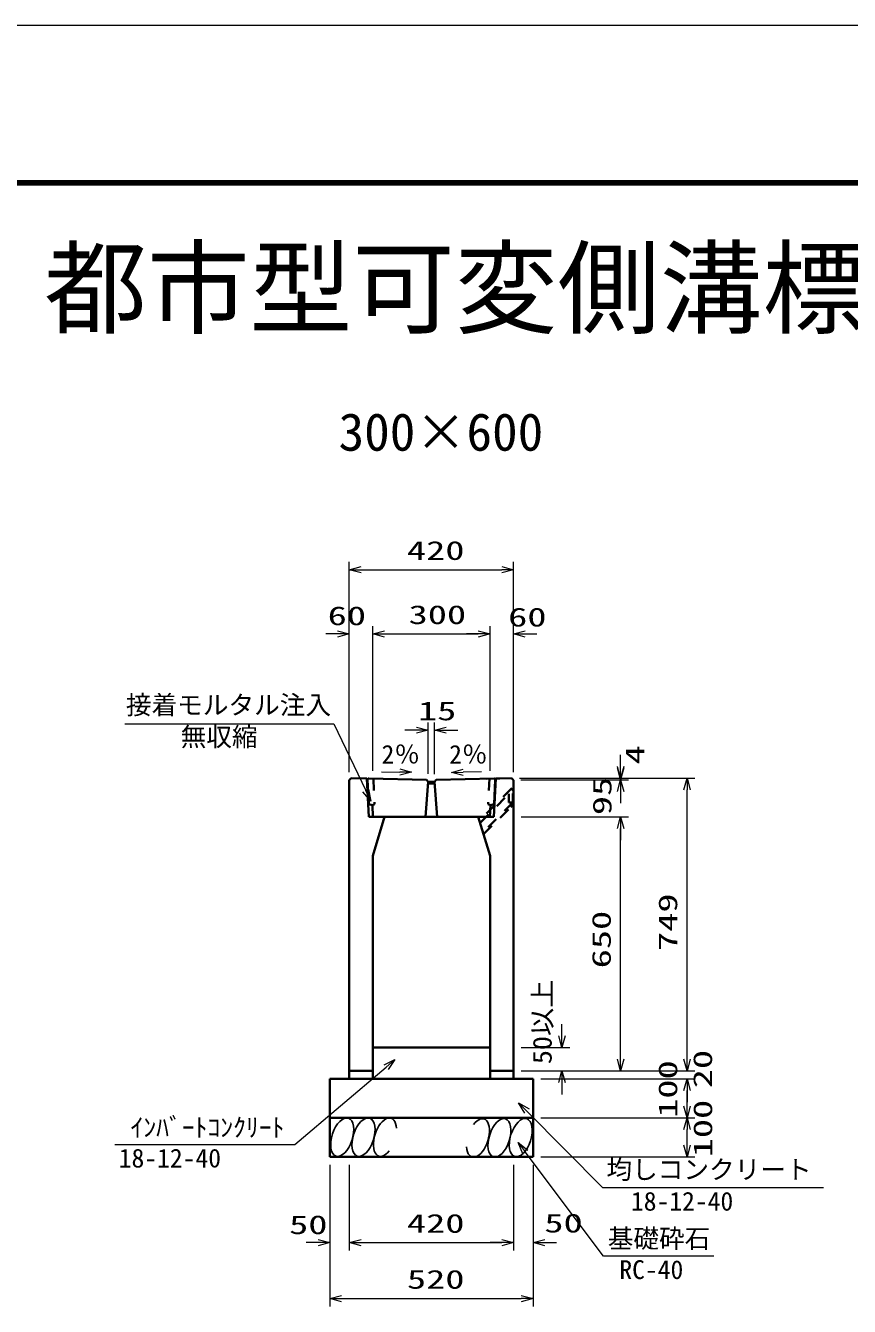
# Model space of a CAD drawing. Units: millimetres on the paper. Extents: x 20 to 1011, y 20 to 614.
# Drawn here: x 366.2 to 471.6, y 450.3 to 614.1 of the extents above; entities that cross this region are included whole.
import ezdxf
from ezdxf.enums import TextEntityAlignment as Align

# ---------------------------------------------------------------- set-up
doc = ezdxf.new("R2010")
doc.units = ezdxf.units.MM
doc.linetypes.add('USER1', pattern=[3, 1.5, -1.5])
for name, color, linetype, lineweight in [('D-STR-DIM（寸法）', 7, 'Continuous', 13), ('D-STR-HTXT(均しCON-旗)', 7, 'Continuous', 13), ('D-STR-HTXT(基礎砕石-旗)', 7, 'Continuous', 13), ('D-STR-HTXT（旗上げ）', 7, 'Continuous', 13), ('D-STR-STRF(グリ)', 7, 'Continuous', 25), ('D-STR（構造物）', 1, 'Continuous', 35), ('D-TTL-LINE（区切線）', 7, 'Continuous', 35), ('D-TTL（外枠）', 2, 'Continuous', 140)]:
    doc.layers.add(name, color=color, linetype=linetype, lineweight=lineweight)
doc.layers.add('D-STR-TXT(文字)', color=7, linetype='Continuous')
doc.styles.add('ＭＳ ゴシック', font='')
doc.styles.get('ＭＳ ゴシック').set_extended_font_data('MS Gothic')

# ---------------------------------------------------------------- blocks, each defined once
blk = doc.blocks.new('_Open30@@SfigorgFlag@@4')
at = {"color": 7, "linetype": 'Continuous', "lineweight": 13}
for p, q in [((-1, 0.2679), (0, 0)), ((0, 0), (-1, -0.2679)), ((0, 0), (-1, 0))]:
    blk.add_line(p, q, dxfattribs=at)

msp = doc.modelspace()

# ---------------------------------------------------------------- linework, layer by layer
at = {"layer": 'D-STR-DIM（寸法）'}
for p, q in [((407.612, 537.291), (407.612, 545.5)), ((409.112, 544.5), (427.112, 544.5)), ((428.612, 537.291), (428.612, 545.5)), ((406.112, 536.291), (404.612, 536.291)), ((407.612, 518.588), (407.612, 537.291)), ((410.612, 518.779), (410.612, 537.291)), ((410.612, 518.779), (410.612, 537.291)), ((412.112, 536.291), (413.612, 536.291)), ((412.112, 536.291), (424.112, 536.291)), ((424.112, 536.291), (422.612, 536.291)), ((425.612, 518.779), (425.612, 537.291)), ((425.612, 518.779), (425.612, 537.291)), ((428.612, 518.588), (428.612, 537.291)), ((430.112, 536.291), (431.612, 536.291)), ((417.718, 518.385), (417.718, 524.979)), ((418.51, 518.369), (418.51, 524.979)), ((416.218, 523.979), (414.718, 523.979)), ((420.01, 523.979), (421.51, 523.979)), ((442.317, 519.333), (442.317, 520.833)), ((442.317, 519.141), (442.317, 520.641)), ((411.726, 518.662), (414.088, 518.615)), ((424.526, 518.644), (422.164, 518.597)), ((429.362, 517.833), (443.317, 517.833)), ((430.362, 517.833), (451.815, 517.833)), ((429.558, 517.641), (443.317, 517.641)), ((429.558, 517.641), (443.317, 517.641)), ((442.317, 516.141), (442.317, 514.641)), ((450.815, 481.886), (450.815, 516.333)), ((429.612, 512.886), (443.317, 512.886)), ((429.612, 512.886), (443.317, 512.886)), ((442.317, 481.886), (442.317, 511.386)), ((442.317, 511.386), (442.317, 509.886)), ((434.801, 484.886), (434.801, 486.386)), ((429.612, 483.386), (435.801, 483.386)), ((450.815, 481.886), (450.815, 483.386)), ((429.612, 480.386), (451.815, 480.386)), ((429.612, 480.386), (443.317, 480.386)), ((429.612, 480.386), (451.815, 480.386)), ((429.612, 480.386), (435.801, 480.386)), ((432.112, 479.386), (451.815, 479.386)), ((432.112, 479.386), (451.815, 479.386)), ((434.801, 478.886), (434.801, 477.386)), ((450.815, 475.886), (450.815, 477.886)), ((450.815, 477.886), (450.815, 476.386)), ((432.112, 474.386), (451.815, 474.386)), ((432.112, 474.386), (451.815, 474.386)), ((450.815, 470.886), (450.815, 472.886)), ((432.112, 469.386), (451.815, 469.386)), ((405.112, 468.386), (405.112, 457.419)), ((405.112, 467.386), (405.112, 450.262)), ((407.612, 468.386), (407.612, 457.419)), ((407.612, 467.386), (407.612, 457.419)), ((428.612, 468.386), (428.612, 457.419)), ((428.612, 467.386), (428.612, 457.419)), ((431.112, 468.386), (431.112, 457.419)), ((431.112, 467.386), (431.112, 450.262)), ((403.612, 458.419), (402.112, 458.419)), ((409.112, 458.419), (427.112, 458.419)), ((409.112, 458.419), (410.612, 458.419)), ((427.112, 458.419), (425.612, 458.419)), ((432.612, 458.419), (434.112, 458.419)), ((406.612, 451.262), (429.612, 451.262))]:
    msp.add_line(p, q, dxfattribs=at)
at = {"layer": 'D-STR-HTXT(均しCON-旗)'}
for p, q in [((400.654, 470.956), (412.311, 480.867)), ((440.052, 465.439), (430.33, 475.256)), ((377.62, 470.956), (400.654, 470.956)), ((468.26, 465.439), (440.052, 465.439))]:
    msp.add_line(p, q, dxfattribs=at)
at = {"layer": 'D-STR-HTXT(基礎砕石-旗)'}
for p, q in [((440.13, 456.689), (430.126, 470.015)), ((454.234, 456.689), (440.13, 456.689))]:
    msp.add_line(p, q, dxfattribs=at)
at = {"layer": 'D-STR-HTXT（旗上げ）'}
for p, q in [((378.893, 524.775), (405.613, 524.775)), ((405.613, 524.775), (409.707, 516.266))]:
    msp.add_line(p, q, dxfattribs=at)
at = {"layer": 'D-STR-STRF(グリ)'}
for centre, major_axis in [((406.707, 471.91), (0.79, 2.421)), ((409.428, 471.91), (0.79, 2.421)), ((426.816, 471.829), (-0.771, -2.427)), ((429.538, 471.85), (-0.771, -2.427))]:
    msp.add_ellipse(centre, major_axis=major_axis, ratio=0.5139, dxfattribs=at)
for centre, major_axis in [((412.169, 471.91), (0.79, 2.421)), ((424.076, 471.807), (-0.771, -2.427))]:
    msp.add_ellipse(centre, major_axis=major_axis, ratio=0.5139, start_param=5.3575563, end_param=10.3750652, dxfattribs=at)
at = {"layer": 'D-STR（構造物）'}
for p, q in [((407.612, 517.588), (407.862, 517.833)), ((407.862, 517.833), (409.862, 517.793)), ((409.862, 517.793), (410.112, 512.886)), ((410.098, 517.789), (417.487, 517.641)), ((418.737, 517.641), (426.126, 517.789)), ((425.112, 517.768), (426.862, 517.804)), ((426.362, 517.793), (426.112, 512.886)), ((428.362, 517.833), (426.362, 517.793)), ((428.612, 517.588), (428.362, 517.833)), ((407.612, 480.386), (407.612, 517.588)), ((410.105, 514.507), (409.945, 517.631)), ((417.717, 517.386), (417.362, 512.886)), ((417.487, 517.641), (417.717, 517.386)), ((417.784, 517.136), (417.717, 517.386)), ((417.717, 517.386), (418.507, 517.386)), ((418.44, 517.136), (417.784, 517.136)), ((418.507, 517.386), (418.44, 517.136)), ((418.507, 517.386), (418.737, 517.641)), ((418.862, 512.886), (418.507, 517.386)), ((426.279, 517.631), (426.125, 514.509)), ((428.612, 480.386), (428.612, 517.588)), ((410.557, 514.386), (410.105, 514.507)), ((425.668, 514.386), (426.125, 514.509)), ((410.112, 512.886), (412.112, 512.886)), ((410.637, 512.886), (410.561, 514.386)), ((412.112, 512.886), (410.612, 507.886)), ((425.587, 512.886), (410.637, 512.886)), ((424.112, 512.886), (425.612, 507.886)), ((426.112, 512.886), (424.112, 512.886)), ((425.664, 514.386), (425.587, 512.886)), ((410.612, 507.886), (410.612, 480.386)), ((425.612, 507.886), (425.612, 480.386)), ((410.612, 483.386), (425.612, 483.386)), ((410.612, 480.386), (407.612, 480.386)), ((407.612, 480.386), (407.612, 479.386)), ((410.612, 480.386), (410.612, 479.386)), ((425.612, 480.386), (428.612, 480.386)), ((425.612, 480.386), (425.612, 479.386)), ((428.612, 480.386), (428.612, 479.386)), ((405.112, 479.386), (431.112, 479.386)), ((405.112, 479.386), (405.112, 469.386)), ((431.112, 479.386), (431.112, 469.386)), ((405.112, 474.386), (431.112, 474.386)), ((405.112, 469.386), (431.112, 469.386))]:
    msp.add_line(p, q, dxfattribs=at)
at = {"layer": 'D-STR（構造物）', "linetype": 'USER1'}
for p, q in [((410.689, 517.777), (410.856, 514.508)), ((425.535, 517.777), (425.373, 514.508)), ((428.362, 516.494), (424.26, 512.392)), ((424.341, 512.123), (428.537, 516.319)), ((428.537, 516.319), (428.289, 516.567)), ((428.537, 514.389), (428.537, 516.319)), ((410.856, 514.508), (410.561, 514.386)), ((428.537, 514.734), (424.707, 510.903)), ((425.373, 514.508), (425.668, 514.386)), ((428.037, 514.734), (428.037, 515.819)), ((428.037, 514.734), (428.537, 514.734)), ((424.781, 510.658), (428.537, 514.414)), ((428.289, 514.142), (428.537, 514.389))]:
    msp.add_line(p, q, dxfattribs=at)
at = {"layer": 'D-STR（構造物）'}
for centre, start, end in [((410.095, 517.639), 88.85201, 182.91704), ((426.129, 517.639), 357.08295, 91.14798)]:
    msp.add_arc(centre, 0.15, start, end, dxfattribs=at)
at = {"layer": 'D-TTL-LINE（区切線）', "lineweight": 18}
msp.add_line((861.1, 614.11), (20.1, 614.11), dxfattribs=at)
at = {"layer": 'D-TTL（外枠）'}
msp.add_line((841, 594.01), (40.2, 594.01), dxfattribs=at)

# ---------------------------------------------------------------- block references
at = {"layer": 'D-STR-DIM（寸法）', "xscale": 1.5, "yscale": 1.5}
for p, rotation in [((407.612, 544.5), 180), ((410.612, 536.291), 180), ((410.612, 536.291), 180), ((428.612, 536.291), 180), ((418.51, 523.979), 180), ((415.587, 518.585), 358.85424), ((420.665, 518.567), 181.14576), ((442.317, 517.833), 270), ((442.317, 517.641), 270), ((450.815, 517.833), 90), ((442.317, 517.641), 90), ((442.317, 512.886), 90), ((442.317, 512.886), 90), ((434.801, 483.386), 270), ((442.317, 480.386), 270), ((450.815, 480.386), 270), ((450.815, 480.386), 270), ((434.801, 480.386), 90), ((450.815, 479.386), 90), ((450.815, 479.386), 90), ((450.815, 474.386), 270), ((450.815, 474.386), 90), ((450.815, 469.386), 270), ((407.612, 458.419), 180), ((407.612, 458.419), 180), ((431.112, 458.419), 180), ((405.112, 451.262), 180)]:
    msp.add_blockref('_Open30@@SfigorgFlag@@4', p, dxfattribs=dict(at, rotation=rotation))
for p in [(428.612, 544.5), (407.612, 536.291), (425.612, 536.291), (425.612, 536.291), (417.718, 523.979), (405.112, 458.419), (428.612, 458.419), (428.612, 458.419), (431.112, 451.262)]:
    msp.add_blockref('_Open30@@SfigorgFlag@@4', p, dxfattribs=at)
at = {"layer": 'D-STR-HTXT(均しCON-旗)', "xscale": 1.5, "yscale": 1.5}
for p, rotation in [((413.454, 481.838), 40.37163), ((429.274, 476.321), 134.72505)]:
    msp.add_blockref('_Open30@@SfigorgFlag@@4', p, dxfattribs=dict(at, rotation=rotation))
at = {"layer": 'D-STR-HTXT(基礎砕石-旗)', "xscale": 1.5, "yscale": 1.5, "rotation": 126.89552}
msp.add_blockref('_Open30@@SfigorgFlag@@4', (429.226, 471.215), dxfattribs=at)
at = {"layer": 'D-STR-HTXT（旗上げ）', "xscale": 1.5, "yscale": 1.5, "rotation": 295.69073}
msp.add_blockref('_Open30@@SfigorgFlag@@4', (410.358, 514.914), dxfattribs=at)

# ---------------------------------------------------------------- texts
at = {"layer": 'D-STR-DIM（寸法）', "style": 'ＭＳ ゴシック', "width": 1.5}
for s, p in [('420', (414.987, 545.037)), ('60', (404.848, 536.685)), ('300', (415.196, 536.829)), ('60', (427.932, 536.514)), ('15', (416.401, 524.516)), ('420', (414.987, 458.957)), ('50', (432.564, 458.994)), ('50', (399.915, 458.786)), ('520', (414.987, 451.799))]:
    msp.add_text(s, height=2.405, dxfattribs=at).set_placement(p, align=Align.BOTTOM_LEFT)
at = {"layer": 'D-STR-DIM（寸法）', "style": 'ＭＳ ゴシック'}
for rotation, p in [(0.01, (411.733, 518.961)), (359.99, (420.382, 518.957))]:
    msp.add_text('2％', height=2.405, rotation=rotation, dxfattribs=at).set_placement(p, align=Align.BOTTOM_LEFT)
for s, width, p in [('4', 1.5, (446.081, 519.583)), ('95', 1.5, (441.873, 513.106)), ('749', 1.5, (450.278, 495.73)), ('650', 1.5, (441.78, 493.511)), ('50以上', 1.1, (434.22, 481.25)), ('20', 1.5, (454.729, 478.168)), ('100', 1.5, (450.278, 474.386)), ('100', 1.5, (454.75, 469.331))]:
    msp.add_text(s, height=2.405, rotation=90, dxfattribs=dict(at, width=width)).set_placement(p, align=Align.BOTTOM_LEFT)
at = {"layer": 'D-STR-HTXT(均しCON-旗)', "style": 'ＭＳ ゴシック'}
for s, p in [('ｲﾝﾊﾞｰﾄｺﾝｸﾘｰﾄ', (379.63, 471.24)), ('18-12-40', (378.121, 467.306)), ('均しコンクリート', (440.5, 465.85)), ('18-12-40', (443.634, 461.789))]:
    msp.add_text(s, height=2.405, dxfattribs=at).set_placement(p, align=Align.BOTTOM_LEFT)
at = {"layer": 'D-STR-HTXT(基礎砕石-旗)', "style": 'ＭＳ ゴシック'}
for s, p in [('基礎砕石', (440.666, 457.026)), ('RC-40', (442.154, 453.039))]:
    msp.add_text(s, height=2.405, dxfattribs=at).set_placement(p, align=Align.BOTTOM_LEFT)
at = {"layer": 'D-STR-HTXT（旗上げ）', "style": 'ＭＳ ゴシック'}
for s, p in [('接着モルタル注入', (379.038, 525.279)), ('無収縮', (386.042, 521.202))]:
    msp.add_text(s, height=2.405, dxfattribs=at).set_placement(p, align=Align.BOTTOM_LEFT)
at = {"layer": 'D-STR-TXT(文字)', "style": 'ＭＳ ゴシック'}
for s, height, p in [('都市型可変側溝標準図', 9.621, (368.612, 572.844)), ('300×600', 4.811, (406.239, 558.282))]:
    msp.add_text(s, height=height, dxfattribs=at).set_placement(p, align=Align.BOTTOM_LEFT)

doc.saveas('drawing.dxf')
